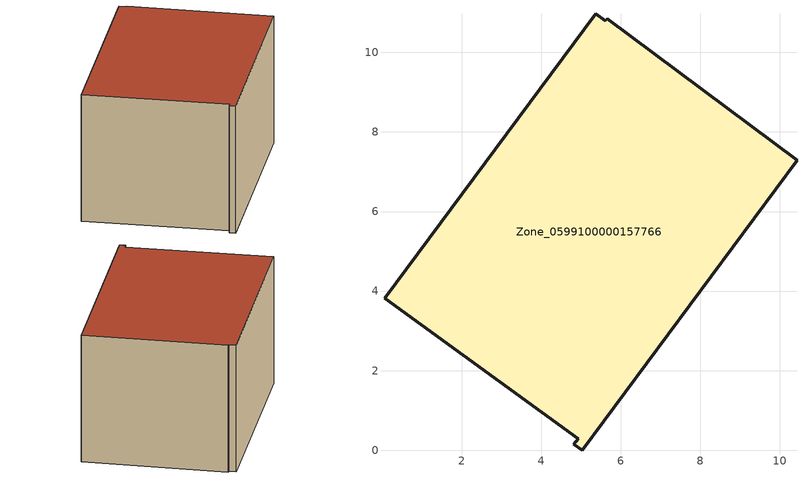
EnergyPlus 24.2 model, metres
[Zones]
Zone_0599100000157766
 floor ground (C_G): 5.65,10.84 10.43,7.29 5.03,0 4.82,0.15 4.93,0.29 0.06,3.81 5.37,10.97 5.62,10.79 z1.34
 wall outside (C_F): 5.37,10.97 0.06,3.81 4.93,0.29 4.82,0.15 5.03,0 10.43,7.29 5.65,10.84 5.62,10.79 5.37,10.97 z1.34:6.87
 roof outside (C_R): 4.82,0.15 5.03,0 10.43,7.29 5.65,10.84 5.62,10.79 5.37,10.97 0.06,3.81 4.93,0.29 z6.87
[BUILDING]
Pand.0599100000157766: North Axis=0; Terrain=City; Loads Convergence Tolerance Value=0.04; Temperature Convergence Tolerance Value=0.4; Solar Distribution=FullExterior; Maximum Number of Warmup Days=25; Minimum Number of Warmup Days=1
[Site:Location]
Rotterdam.The.Hague.AP_ZH_NLD Design_Conditions: Latitude=51.96; Longitude=4.45; Time Zone=1; Elevation=-4.5
[SITE:GROUNDTEMPERATURE:BUILDINGSURFACE]
18, 18, 18, 18, 18, 18, 18, 18, 18, 18, 18, 18
[MATERIAL] Thermal Absorptance=0.9; Solar Absorptance=0.7; Visible Absorptance=0.7
Name | Roughness | Thickness | Conductivity | Density | Specific Heat
G.TC.1965-1974 | MediumSmooth | 0.15 | 0.882353 | 540 | 1210
F.TC.1965-1974 | Rough | 0.3 | 0.697674 | 1920 | 840
R.TC.1965-1974 | MediumRough | 0.2 | 0.232558 | 1500 | 1000
[CONSTRUCTION]
C_G: G.TC.1965-1974
C_F: F.TC.1965-1974
C_R: R.TC.1965-1974
[ZONE]
Zone_0599100000157766: Type=1; Multiplier=1; Ceiling Height=Autocalculate; Volume=Autocalculate; Floor Area=autocalculate; Part of Total Floor Area=Yes
[ZONEINFILTRATION:DESIGNFLOWRATE]
Infil_Zone_0599100000157766: Zone or ZoneList or Space or SpaceList=Zone_0599100000157766; Schedule=AlwaysOn; Design Flow Rate Calculation Method=Flow/Area; Flow Rate per Floor Area=0.003; Constant Term Coefficient=1; Temperature Term Coefficient=0; Velocity Term Coefficient=0; Velocity Squared Term Coefficient=0
[HVACTEMPLATE:ZONE:IDEALLOADSAIRSYSTEM]
Zone_0599100000157766: Maximum Heating Supply Air Temperature=50; Minimum Cooling Supply Air Temperature=13; Maximum Heating Supply Air Humidity Ratio=0.0156; Minimum Cooling Supply Air Humidity Ratio=0.0077; Heating Limit=NoLimit; Cooling Limit=NoLimit; Dehumidification Control Type=ConstantSensibleHeatRatio; Cooling Sensible Heat Ratio=0.7; Dehumidification Setpoint=60; Humidification Control Type=None; Humidification Setpoint=30; Outdoor Air Method=None; Outdoor Air Flow Rate per Person=0.00944; Outdoor Air Flow Rate per Zone Floor Area=0; Outdoor Air Flow Rate per Zone=0; Demand Controlled Ventilation Type=None; Outdoor Air Economizer Type=NoEconomizer; Heat Recovery Type=None; Sensible Heat Recovery Effectiveness=0.7; Latent Heat Recovery Effectiveness=0.65
[ZONECONTROL:THERMOSTAT]
ThermostatControl_Zone_0599100000157766: Zone or ZoneList=Zone_0599100000157766; Control Type Schedule=DualSetpointControlType; Control 1=Thermostat_Zone_0599100000157766; Temperature Difference Between Cutout And Setpoint=0
[THERMOSTATSETPOINT:DUALSETPOINT]
Thermostat_Zone_0599100000157766: Heating Setpoint Temperature Schedule=HeatingSetpoint_Zone_0599100000157766; Cooling Setpoint Temperature Schedule=CoolingSetpoint_Zone_0599100000157766
[SCHEDULE:COMPACT]
HeatingSetpoint_Zone_0599100000157766: Through: 12/31, For: AllDays, Until: 24:00, 21
CoolingSetpoint_Zone_0599100000157766: Through: 12/31, For: AllDays, Until: 24:00, 24
DualSetpointControlType: Through: 12/31, For: AllDays, Until: 24:00, 4
AlwaysOn: Through: 12/31, For: AllDays, Until: 24:00, 1
